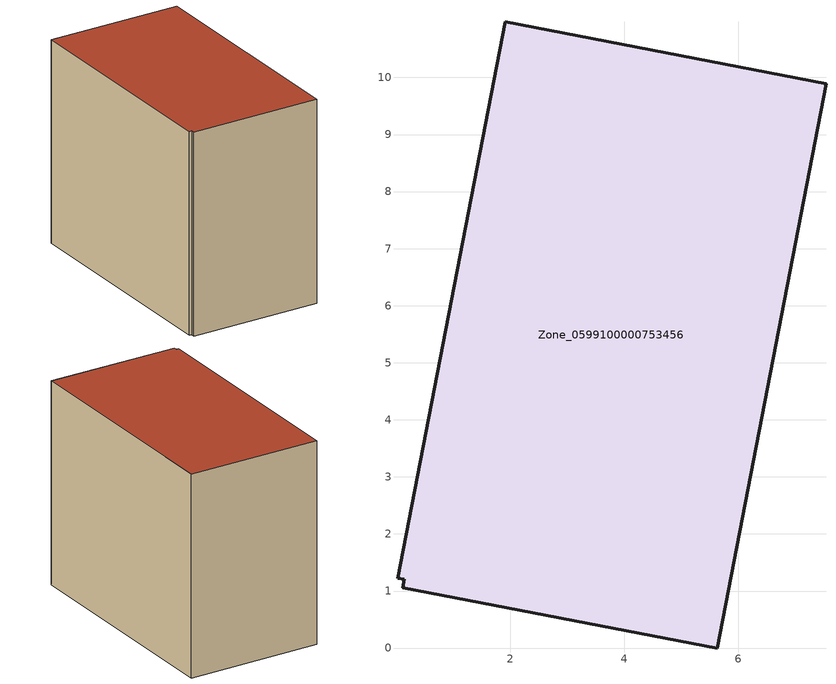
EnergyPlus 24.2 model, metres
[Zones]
Zone_0599100000753456
 floor ground (C_G): 0.12,1.06 0.15,1.2 0.03,1.22 1.91,10.97 7.54,9.89 5.63,0 z0
 wall outside (C_F): 5.63,0 7.54,9.89 1.91,10.97 0.03,1.22 0.15,1.2 0.12,1.06 5.63,0 z0:8.67
 roof outside (C_R): 0.15,1.2 0.12,1.06 5.63,0 7.54,9.89 1.91,10.97 0.03,1.22 z8.67
[BUILDING]
Pand.0599100000753456: North Axis=0; Terrain=City; Loads Convergence Tolerance Value=0.04; Temperature Convergence Tolerance Value=0.4; Solar Distribution=FullExterior; Maximum Number of Warmup Days=25; Minimum Number of Warmup Days=1
[Site:Location]
Rotterdam.The.Hague.AP_ZH_NLD Design_Conditions: Latitude=51.96; Longitude=4.45; Time Zone=1; Elevation=-4.5
[SITE:GROUNDTEMPERATURE:BUILDINGSURFACE]
18, 18, 18, 18, 18, 18, 18, 18, 18, 18, 18, 18
[MATERIAL] Thermal Absorptance=0.9; Solar Absorptance=0.7; Visible Absorptance=0.7
Name | Roughness | Thickness | Conductivity | Density | Specific Heat
G.TI.2006-2014 | MediumSmooth | 0.15 | 0.06 | 540 | 1210
F.TI.2006-2014 | Rough | 0.3 | 0.12 | 1920 | 840
R.TI.2006-2014 | MediumRough | 0.2 | 0.08 | 1500 | 1000
[CONSTRUCTION]
C_G: G.TI.2006-2014
C_F: F.TI.2006-2014
C_R: R.TI.2006-2014
[ZONE]
Zone_0599100000753456: Type=1; Multiplier=1; Ceiling Height=Autocalculate; Volume=Autocalculate; Floor Area=autocalculate; Part of Total Floor Area=Yes
[ZONEINFILTRATION:DESIGNFLOWRATE]
Infil_Zone_0599100000753456: Zone or ZoneList or Space or SpaceList=Zone_0599100000753456; Schedule=AlwaysOn; Design Flow Rate Calculation Method=Flow/Area; Flow Rate per Floor Area=0.0015; Constant Term Coefficient=1; Temperature Term Coefficient=0; Velocity Term Coefficient=0; Velocity Squared Term Coefficient=0
[HVACTEMPLATE:ZONE:IDEALLOADSAIRSYSTEM]
Zone_0599100000753456: Maximum Heating Supply Air Temperature=50; Minimum Cooling Supply Air Temperature=13; Maximum Heating Supply Air Humidity Ratio=0.0156; Minimum Cooling Supply Air Humidity Ratio=0.0077; Heating Limit=NoLimit; Cooling Limit=NoLimit; Dehumidification Control Type=ConstantSensibleHeatRatio; Cooling Sensible Heat Ratio=0.7; Dehumidification Setpoint=60; Humidification Control Type=None; Humidification Setpoint=30; Outdoor Air Method=None; Outdoor Air Flow Rate per Person=0.00944; Outdoor Air Flow Rate per Zone Floor Area=0; Outdoor Air Flow Rate per Zone=0; Demand Controlled Ventilation Type=None; Outdoor Air Economizer Type=NoEconomizer; Heat Recovery Type=None; Sensible Heat Recovery Effectiveness=0.7; Latent Heat Recovery Effectiveness=0.65
[ZONECONTROL:THERMOSTAT]
ThermostatControl_Zone_0599100000753456: Zone or ZoneList=Zone_0599100000753456; Control Type Schedule=DualSetpointControlType; Control 1=Thermostat_Zone_0599100000753456; Temperature Difference Between Cutout And Setpoint=0
[THERMOSTATSETPOINT:DUALSETPOINT]
Thermostat_Zone_0599100000753456: Heating Setpoint Temperature Schedule=HeatingSetpoint_Zone_0599100000753456; Cooling Setpoint Temperature Schedule=CoolingSetpoint_Zone_0599100000753456
[SCHEDULE:COMPACT]
HeatingSetpoint_Zone_0599100000753456: Through: 12/31, For: AllDays, Until: 24:00, 21
CoolingSetpoint_Zone_0599100000753456: Through: 12/31, For: AllDays, Until: 24:00, 24
DualSetpointControlType: Through: 12/31, For: AllDays, Until: 24:00, 4
AlwaysOn: Through: 12/31, For: AllDays, Until: 24:00, 1
